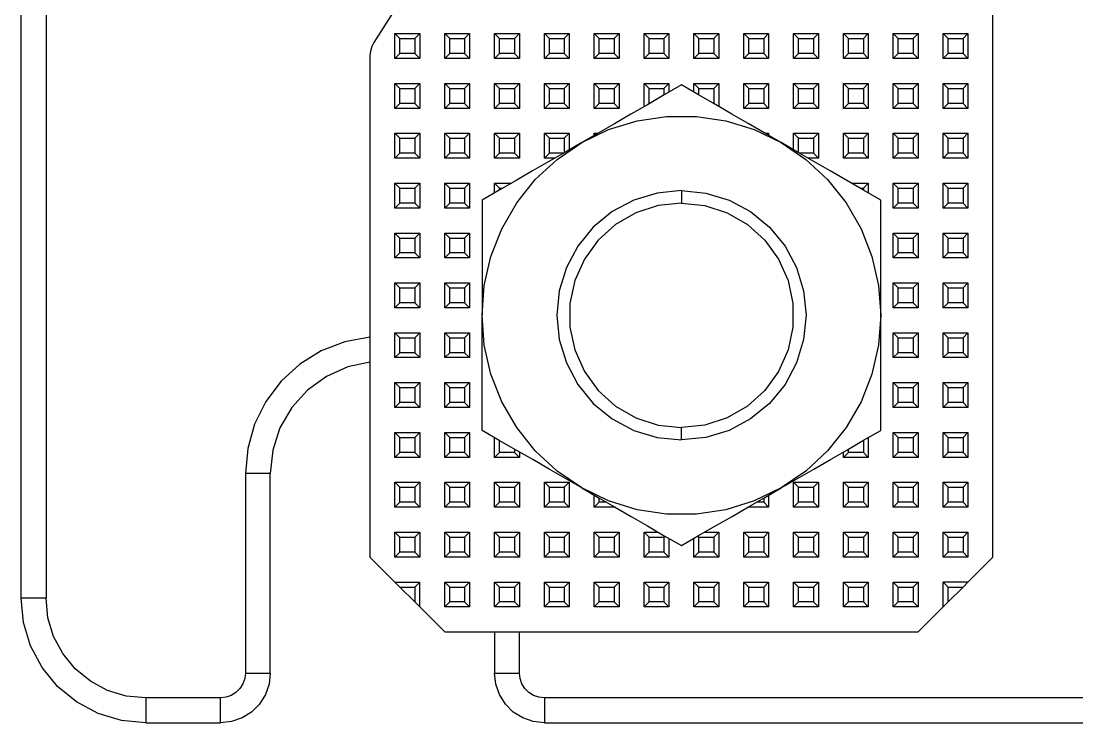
# Model space of a CAD drawing. Header units: millimetres. Extents: x 0 to 149, y 0 to 235.
# Drawn here: x 0 to 42.37, y 17.65 to 45.8 of the extents above; entities that cross this region are included whole.
import ezdxf

# ---------------------------------------------------------------- set-up
doc = ezdxf.new("R2010")
doc.units = ezdxf.units.MM

# ---------------------------------------------------------------- blocks, each defined once
blk = doc.blocks.new('CHINT_eff9f46a43ee547783ba41a7551f6a23_FACE_0')
at = {"color": 141, "linetype": 'Continuous', "true_color": 0x40d9ff}
for p, q in [((15.2, 45.1), (15, 45.3)), ((15, 45.3), (16, 45.3)), ((15, 44.3), (15, 45.3)), ((15.2, 45.1), (15.8, 45.1)), ((15.2, 44.5), (15.2, 45.1)), ((15.8, 45.1), (16, 45.3)), ((15.8, 45.1), (15.8, 44.5)), ((16, 45.3), (16, 44.3)), ((17.2, 45.1), (17, 45.3)), ((17, 45.3), (18, 45.3)), ((17, 44.3), (17, 45.3)), ((17.2, 45.1), (17.8, 45.1)), ((17.2, 44.5), (17.2, 45.1)), ((17.8, 45.1), (18, 45.3)), ((17.8, 45.1), (17.8, 44.5)), ((18, 45.3), (18, 44.3)), ((19.2, 45.1), (19, 45.3)), ((19, 45.3), (20, 45.3)), ((19, 44.3), (19, 45.3)), ((19.2, 45.1), (19.8, 45.1)), ((19.2, 44.5), (19.2, 45.1)), ((19.8, 45.1), (20, 45.3)), ((19.8, 45.1), (19.8, 44.5)), ((20, 45.3), (20, 44.3)), ((21.2, 45.1), (21, 45.3)), ((21, 45.3), (22, 45.3)), ((21, 44.3), (21, 45.3)), ((21.2, 45.1), (21.8, 45.1)), ((21.2, 44.5), (21.2, 45.1)), ((21.8, 45.1), (22, 45.3)), ((21.8, 45.1), (21.8, 44.5)), ((22, 45.3), (22, 44.3)), ((23.2, 45.1), (23, 45.3)), ((23, 45.3), (24, 45.3)), ((23, 44.3), (23, 45.3)), ((23.2, 45.1), (23.8, 45.1)), ((23.2, 44.5), (23.2, 45.1)), ((23.8, 45.1), (24, 45.3)), ((23.8, 45.1), (23.8, 44.5)), ((24, 45.3), (24, 44.3)), ((25.2, 45.1), (25, 45.3)), ((25, 45.3), (26, 45.3)), ((25, 44.3), (25, 45.3)), ((25.2, 45.1), (25.8, 45.1)), ((25.2, 44.5), (25.2, 45.1)), ((25.8, 45.1), (26, 45.3)), ((25.8, 45.1), (25.8, 44.5)), ((26, 45.3), (26, 44.3)), ((27.2, 45.1), (27, 45.3)), ((27, 45.3), (28, 45.3)), ((27, 44.3), (27, 45.3)), ((27.2, 45.1), (27.8, 45.1)), ((27.2, 44.5), (27.2, 45.1)), ((27.8, 45.1), (28, 45.3)), ((27.8, 45.1), (27.8, 44.5)), ((28, 45.3), (28, 44.3)), ((29.2, 45.1), (29, 45.3)), ((29, 45.3), (30, 45.3)), ((29, 44.3), (29, 45.3)), ((29.2, 45.1), (29.8, 45.1)), ((29.2, 44.5), (29.2, 45.1)), ((29.8, 45.1), (30, 45.3)), ((29.8, 45.1), (29.8, 44.5)), ((30, 45.3), (30, 44.3)), ((31.2, 45.1), (31, 45.3)), ((31, 45.3), (32, 45.3)), ((31, 44.3), (31, 45.3)), ((31.2, 45.1), (31.8, 45.1)), ((31.2, 44.5), (31.2, 45.1)), ((31.8, 45.1), (32, 45.3)), ((31.8, 45.1), (31.8, 44.5)), ((32, 45.3), (32, 44.3)), ((33.2, 45.1), (33, 45.3)), ((33, 45.3), (34, 45.3)), ((33, 44.3), (33, 45.3)), ((33.2, 45.1), (33.8, 45.1)), ((33.2, 44.5), (33.2, 45.1)), ((33.8, 45.1), (34, 45.3)), ((33.8, 45.1), (33.8, 44.5)), ((34, 45.3), (34, 44.3)), ((35.2, 45.1), (35, 45.3)), ((35, 45.3), (36, 45.3)), ((35, 44.3), (35, 45.3)), ((35.2, 45.1), (35.8, 45.1)), ((35.2, 44.5), (35.2, 45.1)), ((35.8, 45.1), (36, 45.3)), ((35.8, 45.1), (35.8, 44.5)), ((36, 45.3), (36, 44.3)), ((37.2, 45.1), (37, 45.3)), ((37, 45.3), (38, 45.3)), ((37, 44.3), (37, 45.3)), ((37.2, 45.1), (37.8, 45.1)), ((37.2, 44.5), (37.2, 45.1)), ((37.8, 45.1), (38, 45.3)), ((37.8, 45.1), (37.8, 44.5)), ((38, 45.3), (38, 44.3)), ((15.2, 44.5), (15, 44.3)), ((15.8, 44.5), (15.2, 44.5)), ((15.8, 44.5), (16, 44.3)), ((17.2, 44.5), (17, 44.3)), ((17.8, 44.5), (17.2, 44.5)), ((17.8, 44.5), (18, 44.3)), ((19.2, 44.5), (19, 44.3)), ((19.8, 44.5), (19.2, 44.5)), ((19.8, 44.5), (20, 44.3)), ((21.2, 44.5), (21, 44.3)), ((21.8, 44.5), (21.2, 44.5)), ((21.8, 44.5), (22, 44.3)), ((23.2, 44.5), (23, 44.3)), ((23.8, 44.5), (23.2, 44.5)), ((23.8, 44.5), (24, 44.3)), ((25.2, 44.5), (25, 44.3)), ((25.8, 44.5), (25.2, 44.5)), ((25.8, 44.5), (26, 44.3)), ((27.2, 44.5), (27, 44.3)), ((27.8, 44.5), (27.2, 44.5)), ((27.8, 44.5), (28, 44.3)), ((29.2, 44.5), (29, 44.3)), ((29.8, 44.5), (29.2, 44.5)), ((29.8, 44.5), (30, 44.3)), ((31.2, 44.5), (31, 44.3)), ((31.8, 44.5), (31.2, 44.5)), ((31.8, 44.5), (32, 44.3)), ((33.2, 44.5), (33, 44.3)), ((33.8, 44.5), (33.2, 44.5)), ((33.8, 44.5), (34, 44.3)), ((35.2, 44.5), (35, 44.3)), ((35.8, 44.5), (35.2, 44.5)), ((35.8, 44.5), (36, 44.3)), ((37.2, 44.5), (37, 44.3)), ((37.8, 44.5), (37.2, 44.5)), ((37.8, 44.5), (38, 44.3)), ((16, 44.3), (15, 44.3)), ((18, 44.3), (17, 44.3)), ((20, 44.3), (19, 44.3)), ((22, 44.3), (21, 44.3)), ((24, 44.3), (23, 44.3)), ((26, 44.3), (25, 44.3)), ((28, 44.3), (27, 44.3)), ((30, 44.3), (29, 44.3)), ((32, 44.3), (31, 44.3)), ((34, 44.3), (33, 44.3)), ((36, 44.3), (35, 44.3)), ((38, 44.3), (37, 44.3)), ((15.2, 43.1), (15, 43.3)), ((15, 43.3), (16, 43.3)), ((15, 42.3), (15, 43.3)), ((15.8, 43.1), (16, 43.3)), ((16, 43.3), (16, 42.3)), ((17.2, 43.1), (17, 43.3)), ((17, 43.3), (18, 43.3)), ((17, 42.3), (17, 43.3)), ((17.8, 43.1), (18, 43.3)), ((18, 43.3), (18, 42.3)), ((19.2, 43.1), (19, 43.3)), ((19, 43.3), (20, 43.3)), ((19, 42.3), (19, 43.3)), ((19.8, 43.1), (20, 43.3)), ((20, 43.3), (20, 42.3)), ((21.2, 43.1), (21, 43.3)), ((21, 43.3), (22, 43.3)), ((21, 42.3), (21, 43.3)), ((21.8, 43.1), (22, 43.3)), ((22, 43.3), (22, 42.3)), ((23.2, 43.1), (23, 43.3)), ((23, 43.3), (24, 43.3)), ((23, 42.3), (23, 43.3)), ((23.8, 43.1), (24, 43.3)), ((24, 43.3), (24, 42.3)), ((25.2, 43.1), (25, 43.3)), ((25, 43.3), (26, 43.3)), ((25, 42.372), (25, 43.3)), ((25.8, 43.1), (26, 43.3)), ((26, 43.3), (26, 42.949)), ((27.2, 43.1), (27, 43.3)), ((27, 43.3), (28, 43.3)), ((27, 42.949), (27, 43.3)), ((27.8, 43.1), (28, 43.3)), ((28, 43.3), (28, 42.372)), ((29.2, 43.1), (29, 43.3)), ((29, 43.3), (30, 43.3)), ((29, 42.3), (29, 43.3)), ((29.8, 43.1), (30, 43.3)), ((30, 43.3), (30, 42.3)), ((31.2, 43.1), (31, 43.3)), ((31, 43.3), (32, 43.3)), ((31, 42.3), (31, 43.3)), ((31.8, 43.1), (32, 43.3)), ((32, 43.3), (32, 42.3)), ((33.2, 43.1), (33, 43.3)), ((33, 43.3), (34, 43.3)), ((33, 42.3), (33, 43.3)), ((33.8, 43.1), (34, 43.3)), ((34, 43.3), (34, 42.3)), ((35.2, 43.1), (35, 43.3)), ((35, 43.3), (36, 43.3)), ((35, 42.3), (35, 43.3)), ((35.8, 43.1), (36, 43.3)), ((36, 43.3), (36, 42.3)), ((37.2, 43.1), (37, 43.3)), ((37, 43.3), (38, 43.3)), ((37, 42.3), (37, 43.3)), ((37.8, 43.1), (38, 43.3)), ((38, 43.3), (38, 42.3)), ((15.2, 43.1), (15.8, 43.1)), ((15.2, 42.5), (15.2, 43.1)), ((15.8, 43.1), (15.8, 42.5)), ((17.2, 43.1), (17.8, 43.1)), ((17.2, 42.5), (17.2, 43.1)), ((17.8, 43.1), (17.8, 42.5)), ((19.2, 43.1), (19.8, 43.1)), ((19.2, 42.5), (19.2, 43.1)), ((19.8, 43.1), (19.8, 42.5)), ((21.2, 43.1), (21.8, 43.1)), ((21.2, 42.5), (21.2, 43.1)), ((21.8, 43.1), (21.8, 42.5)), ((23.2, 43.1), (23.8, 43.1)), ((23.2, 42.5), (23.2, 43.1)), ((23.8, 43.1), (23.8, 42.5)), ((25.2, 43.1), (25.8, 43.1)), ((25.2, 42.5), (25.2, 43.1)), ((25.8, 43.1), (25.8, 42.833)), ((27.2, 43.1), (27.8, 43.1)), ((27.2, 42.833), (27.2, 43.1)), ((27.8, 43.1), (27.8, 42.5)), ((29.2, 43.1), (29.8, 43.1)), ((29.2, 42.5), (29.2, 43.1)), ((29.8, 43.1), (29.8, 42.5)), ((31.2, 43.1), (31.8, 43.1)), ((31.2, 42.5), (31.2, 43.1)), ((31.8, 43.1), (31.8, 42.5)), ((33.2, 43.1), (33.8, 43.1)), ((33.2, 42.5), (33.2, 43.1)), ((33.8, 43.1), (33.8, 42.5)), ((35.2, 43.1), (35.8, 43.1)), ((35.2, 42.5), (35.2, 43.1)), ((35.8, 43.1), (35.8, 42.5)), ((37.2, 43.1), (37.8, 43.1)), ((37.2, 42.5), (37.2, 43.1)), ((37.8, 43.1), (37.8, 42.5)), ((15.2, 42.5), (15, 42.3)), ((15.8, 42.5), (15.2, 42.5)), ((15.8, 42.5), (16, 42.3)), ((17.2, 42.5), (17, 42.3)), ((17.8, 42.5), (17.2, 42.5)), ((17.8, 42.5), (18, 42.3)), ((19.2, 42.5), (19, 42.3)), ((19.8, 42.5), (19.2, 42.5)), ((19.8, 42.5), (20, 42.3)), ((21.2, 42.5), (21, 42.3)), ((21.8, 42.5), (21.2, 42.5)), ((21.8, 42.5), (22, 42.3)), ((23.2, 42.5), (23, 42.3)), ((23.8, 42.5), (23.2, 42.5)), ((23.8, 42.5), (24, 42.3)), ((25.2, 42.5), (25.169, 42.469)), ((25.222, 42.5), (25.2, 42.5)), ((27.8, 42.5), (27.778, 42.5)), ((27.8, 42.5), (27.831, 42.469)), ((29.2, 42.5), (29, 42.3)), ((29.8, 42.5), (29.2, 42.5)), ((29.8, 42.5), (30, 42.3)), ((31.2, 42.5), (31, 42.3)), ((31.8, 42.5), (31.2, 42.5)), ((31.8, 42.5), (32, 42.3)), ((33.2, 42.5), (33, 42.3)), ((33.8, 42.5), (33.2, 42.5)), ((33.8, 42.5), (34, 42.3)), ((35.2, 42.5), (35, 42.3)), ((35.8, 42.5), (35.2, 42.5)), ((35.8, 42.5), (36, 42.3)), ((37.2, 42.5), (37, 42.3)), ((37.8, 42.5), (37.2, 42.5)), ((37.8, 42.5), (38, 42.3)), ((16, 42.3), (15, 42.3)), ((18, 42.3), (17, 42.3)), ((20, 42.3), (19, 42.3)), ((22, 42.3), (21, 42.3)), ((24, 42.3), (23, 42.3)), ((30, 42.3), (29, 42.3)), ((32, 42.3), (31, 42.3)), ((34, 42.3), (33, 42.3)), ((36, 42.3), (35, 42.3)), ((38, 42.3), (37, 42.3)), ((15.2, 41.1), (15, 41.3)), ((15, 41.3), (16, 41.3)), ((15, 40.3), (15, 41.3)), ((15.2, 41.1), (15.8, 41.1)), ((15.2, 40.5), (15.2, 41.1)), ((15.8, 41.1), (16, 41.3)), ((15.8, 41.1), (15.8, 40.5)), ((16, 41.3), (16, 40.3)), ((17.2, 41.1), (17, 41.3)), ((17, 41.3), (18, 41.3)), ((17, 40.3), (17, 41.3)), ((17.2, 41.1), (17.8, 41.1)), ((17.2, 40.5), (17.2, 41.1)), ((17.8, 41.1), (18, 41.3)), ((17.8, 41.1), (17.8, 40.5)), ((18, 41.3), (18, 40.3)), ((19.2, 41.1), (19, 41.3)), ((19, 41.3), (20, 41.3)), ((19, 40.3), (19, 41.3)), ((19.2, 41.1), (19.8, 41.1)), ((19.2, 40.5), (19.2, 41.1)), ((19.8, 41.1), (20, 41.3)), ((19.8, 41.1), (19.8, 40.5)), ((20, 41.3), (20, 40.3)), ((21.2, 41.1), (21, 41.3)), ((21, 41.3), (22, 41.3)), ((21, 40.3), (21, 41.3)), ((21.2, 41.1), (21.8, 41.1)), ((21.2, 40.5), (21.2, 41.1)), ((21.8, 41.1), (22, 41.3)), ((21.8, 41.1), (21.8, 40.524)), ((22, 41.3), (22, 40.64)), ((23.053, 41.247), (23, 41.3)), ((23, 41.3), (23.144, 41.3)), ((23, 41.217), (23, 41.3)), ((29.856, 41.3), (30, 41.3)), ((29.947, 41.247), (30, 41.3)), ((30, 41.3), (30, 41.217)), ((31.2, 41.1), (31, 41.3)), ((31, 41.3), (32, 41.3)), ((31, 40.64), (31, 41.3)), ((31.2, 41.1), (31.8, 41.1)), ((31.2, 40.524), (31.2, 41.1)), ((31.8, 41.1), (32, 41.3)), ((31.8, 41.1), (31.8, 40.5)), ((32, 41.3), (32, 40.3)), ((33.2, 41.1), (33, 41.3)), ((33, 41.3), (34, 41.3)), ((33, 40.3), (33, 41.3)), ((33.2, 41.1), (33.8, 41.1)), ((33.2, 40.5), (33.2, 41.1)), ((33.8, 41.1), (34, 41.3)), ((33.8, 41.1), (33.8, 40.5)), ((34, 41.3), (34, 40.3)), ((35.2, 41.1), (35, 41.3)), ((35, 41.3), (36, 41.3)), ((35, 40.3), (35, 41.3)), ((35.2, 41.1), (35.8, 41.1)), ((35.2, 40.5), (35.2, 41.1)), ((35.8, 41.1), (36, 41.3)), ((35.8, 41.1), (35.8, 40.5)), ((36, 41.3), (36, 40.3)), ((37.2, 41.1), (37, 41.3)), ((37, 41.3), (38, 41.3)), ((37, 40.3), (37, 41.3)), ((37.2, 41.1), (37.8, 41.1)), ((37.2, 40.5), (37.2, 41.1)), ((37.8, 41.1), (38, 41.3)), ((37.8, 41.1), (37.8, 40.5)), ((38, 41.3), (38, 40.3)), ((15.2, 40.5), (15, 40.3)), ((16, 40.3), (15, 40.3)), ((15.8, 40.5), (15.2, 40.5)), ((15.8, 40.5), (16, 40.3)), ((17.2, 40.5), (17, 40.3)), ((18, 40.3), (17, 40.3)), ((17.8, 40.5), (17.2, 40.5)), ((17.8, 40.5), (18, 40.3)), ((19.2, 40.5), (19, 40.3)), ((20, 40.3), (19, 40.3)), ((19.8, 40.5), (19.2, 40.5)), ((19.8, 40.5), (20, 40.3)), ((21.2, 40.5), (21, 40.3)), ((21.412, 40.3), (21, 40.3)), ((21.758, 40.5), (21.2, 40.5)), ((31.8, 40.5), (31.242, 40.5)), ((32, 40.3), (31.588, 40.3)), ((31.8, 40.5), (32, 40.3)), ((33.2, 40.5), (33, 40.3)), ((34, 40.3), (33, 40.3)), ((33.8, 40.5), (33.2, 40.5)), ((33.8, 40.5), (34, 40.3)), ((35.2, 40.5), (35, 40.3)), ((36, 40.3), (35, 40.3)), ((35.8, 40.5), (35.2, 40.5)), ((35.8, 40.5), (36, 40.3)), ((37.2, 40.5), (37, 40.3)), ((38, 40.3), (37, 40.3)), ((37.8, 40.5), (37.2, 40.5)), ((37.8, 40.5), (38, 40.3)), ((15.2, 39.1), (15, 39.3)), ((15, 39.3), (16, 39.3)), ((15, 38.3), (15, 39.3)), ((15.2, 39.1), (15.8, 39.1)), ((15.2, 38.5), (15.2, 39.1)), ((15.8, 39.1), (16, 39.3)), ((15.8, 39.1), (15.8, 38.5)), ((16, 39.3), (16, 38.3)), ((17.2, 39.1), (17, 39.3)), ((17, 39.3), (18, 39.3)), ((17, 38.3), (17, 39.3)), ((17.2, 39.1), (17.8, 39.1)), ((17.2, 38.5), (17.2, 39.1)), ((17.8, 39.1), (18, 39.3)), ((17.8, 39.1), (17.8, 38.5)), ((18, 39.3), (18, 38.3)), ((19.2, 39.1), (19, 39.3)), ((19, 39.3), (19.68, 39.3)), ((19, 38.907), (19, 39.3)), ((19.2, 39.1), (19.333, 39.1)), ((19.2, 39.023), (19.2, 39.1)), ((26.5, 39), (26.5, 38.5)), ((33.32, 39.3), (34, 39.3)), ((33.667, 39.1), (33.8, 39.1)), ((33.8, 39.1), (34, 39.3)), ((33.8, 39.1), (33.8, 39.023)), ((34, 39.3), (34, 38.907)), ((35.2, 39.1), (35, 39.3)), ((35, 39.3), (36, 39.3)), ((35, 38.3), (35, 39.3)), ((35.2, 39.1), (35.8, 39.1)), ((35.2, 38.5), (35.2, 39.1)), ((35.8, 39.1), (36, 39.3)), ((35.8, 39.1), (35.8, 38.5)), ((36, 39.3), (36, 38.3)), ((37.2, 39.1), (37, 39.3)), ((37, 39.3), (38, 39.3)), ((37, 38.3), (37, 39.3)), ((37.2, 39.1), (37.8, 39.1)), ((37.2, 38.5), (37.2, 39.1)), ((37.8, 39.1), (38, 39.3)), ((37.8, 39.1), (37.8, 38.5)), ((38, 39.3), (38, 38.3)), ((15.2, 38.5), (15, 38.3)), ((16, 38.3), (15, 38.3)), ((15.8, 38.5), (15.2, 38.5)), ((15.8, 38.5), (16, 38.3)), ((17.2, 38.5), (17, 38.3)), ((18, 38.3), (17, 38.3)), ((17.8, 38.5), (17.2, 38.5)), ((17.8, 38.5), (18, 38.3)), ((35.2, 38.5), (35, 38.3)), ((36, 38.3), (35, 38.3)), ((35.8, 38.5), (35.2, 38.5)), ((35.8, 38.5), (36, 38.3)), ((37.2, 38.5), (37, 38.3)), ((38, 38.3), (37, 38.3)), ((37.8, 38.5), (37.2, 38.5)), ((37.8, 38.5), (38, 38.3)), ((15.2, 37.1), (15, 37.3)), ((15, 37.3), (16, 37.3)), ((15, 36.3), (15, 37.3)), ((15.8, 37.1), (16, 37.3)), ((16, 37.3), (16, 36.3)), ((17.2, 37.1), (17, 37.3)), ((17, 37.3), (18, 37.3)), ((17, 36.3), (17, 37.3)), ((17.8, 37.1), (18, 37.3)), ((18, 37.3), (18, 36.3)), ((35.2, 37.1), (35, 37.3)), ((35, 37.3), (36, 37.3)), ((35, 36.3), (35, 37.3)), ((35.8, 37.1), (36, 37.3)), ((36, 37.3), (36, 36.3)), ((37.2, 37.1), (37, 37.3)), ((37, 37.3), (38, 37.3)), ((37, 36.3), (37, 37.3)), ((37.8, 37.1), (38, 37.3)), ((38, 37.3), (38, 36.3)), ((15.2, 37.1), (15.8, 37.1)), ((15.2, 36.5), (15.2, 37.1)), ((15.8, 37.1), (15.8, 36.5)), ((17.2, 37.1), (17.8, 37.1)), ((17.2, 36.5), (17.2, 37.1)), ((17.8, 37.1), (17.8, 36.5)), ((35.2, 37.1), (35.8, 37.1)), ((35.2, 36.5), (35.2, 37.1)), ((35.8, 37.1), (35.8, 36.5)), ((37.2, 37.1), (37.8, 37.1)), ((37.2, 36.5), (37.2, 37.1)), ((37.8, 37.1), (37.8, 36.5)), ((15.2, 36.5), (15, 36.3)), ((15.8, 36.5), (15.2, 36.5)), ((15.8, 36.5), (16, 36.3)), ((17.2, 36.5), (17, 36.3)), ((17.8, 36.5), (17.2, 36.5)), ((17.8, 36.5), (18, 36.3)), ((35.2, 36.5), (35, 36.3)), ((35.8, 36.5), (35.2, 36.5)), ((35.8, 36.5), (36, 36.3)), ((37.2, 36.5), (37, 36.3)), ((37.8, 36.5), (37.2, 36.5)), ((37.8, 36.5), (38, 36.3)), ((16, 36.3), (15, 36.3)), ((18, 36.3), (17, 36.3)), ((36, 36.3), (35, 36.3)), ((38, 36.3), (37, 36.3)), ((15.2, 35.1), (15, 35.3)), ((15, 35.3), (16, 35.3)), ((15, 34.3), (15, 35.3)), ((15.8, 35.1), (16, 35.3)), ((16, 35.3), (16, 34.3)), ((17.2, 35.1), (17, 35.3)), ((17, 35.3), (18, 35.3)), ((17, 34.3), (17, 35.3)), ((17.8, 35.1), (18, 35.3)), ((18, 35.3), (18, 34.3)), ((35.2, 35.1), (35, 35.3)), ((35, 35.3), (36, 35.3)), ((35, 34.3), (35, 35.3)), ((35.8, 35.1), (36, 35.3)), ((36, 35.3), (36, 34.3)), ((37.2, 35.1), (37, 35.3)), ((37, 35.3), (38, 35.3)), ((37, 34.3), (37, 35.3)), ((37.8, 35.1), (38, 35.3)), ((38, 35.3), (38, 34.3)), ((15.2, 35.1), (15.8, 35.1)), ((15.2, 34.5), (15.2, 35.1)), ((15.8, 35.1), (15.8, 34.5)), ((17.2, 35.1), (17.8, 35.1)), ((17.2, 34.5), (17.2, 35.1)), ((17.8, 35.1), (17.8, 34.5)), ((35.2, 35.1), (35.8, 35.1)), ((35.2, 34.5), (35.2, 35.1)), ((35.8, 35.1), (35.8, 34.5)), ((37.2, 35.1), (37.8, 35.1)), ((37.2, 34.5), (37.2, 35.1)), ((37.8, 35.1), (37.8, 34.5)), ((15.2, 34.5), (15, 34.3)), ((15.8, 34.5), (15.2, 34.5)), ((15.8, 34.5), (16, 34.3)), ((17.2, 34.5), (17, 34.3)), ((17.8, 34.5), (17.2, 34.5)), ((17.8, 34.5), (18, 34.3)), ((35.2, 34.5), (35, 34.3)), ((35.8, 34.5), (35.2, 34.5)), ((35.8, 34.5), (36, 34.3)), ((37.2, 34.5), (37, 34.3)), ((37.8, 34.5), (37.2, 34.5)), ((37.8, 34.5), (38, 34.3)), ((16, 34.3), (15, 34.3)), ((18, 34.3), (17, 34.3)), ((36, 34.3), (35, 34.3)), ((38, 34.3), (37, 34.3)), ((15.2, 33.1), (15, 33.3)), ((15, 33.3), (16, 33.3)), ((15, 32.3), (15, 33.3)), ((15.2, 33.1), (15.8, 33.1)), ((15.2, 32.5), (15.2, 33.1)), ((15.8, 33.1), (16, 33.3)), ((15.8, 33.1), (15.8, 32.5)), ((16, 33.3), (16, 32.3)), ((17.2, 33.1), (17, 33.3)), ((17, 33.3), (18, 33.3)), ((17, 32.3), (17, 33.3)), ((17.2, 33.1), (17.8, 33.1)), ((17.2, 32.5), (17.2, 33.1)), ((17.8, 33.1), (18, 33.3)), ((17.8, 33.1), (17.8, 32.5)), ((18, 33.3), (18, 32.3)), ((35.2, 33.1), (35, 33.3)), ((35, 33.3), (36, 33.3)), ((35, 32.3), (35, 33.3)), ((35.2, 33.1), (35.8, 33.1)), ((35.2, 32.5), (35.2, 33.1)), ((35.8, 33.1), (36, 33.3)), ((35.8, 33.1), (35.8, 32.5)), ((36, 33.3), (36, 32.3)), ((37.2, 33.1), (37, 33.3)), ((37, 33.3), (38, 33.3)), ((37, 32.3), (37, 33.3)), ((37.2, 33.1), (37.8, 33.1)), ((37.2, 32.5), (37.2, 33.1)), ((37.8, 33.1), (38, 33.3)), ((37.8, 33.1), (37.8, 32.5)), ((38, 33.3), (38, 32.3)), ((15.2, 32.5), (15, 32.3)), ((16, 32.3), (15, 32.3)), ((15.8, 32.5), (15.2, 32.5)), ((15.8, 32.5), (16, 32.3)), ((17.2, 32.5), (17, 32.3)), ((18, 32.3), (17, 32.3)), ((17.8, 32.5), (17.2, 32.5)), ((17.8, 32.5), (18, 32.3)), ((35.2, 32.5), (35, 32.3)), ((36, 32.3), (35, 32.3)), ((35.8, 32.5), (35.2, 32.5)), ((35.8, 32.5), (36, 32.3)), ((37.2, 32.5), (37, 32.3)), ((38, 32.3), (37, 32.3)), ((37.8, 32.5), (37.2, 32.5)), ((37.8, 32.5), (38, 32.3)), ((15.2, 31.1), (15, 31.3)), ((15, 31.3), (16, 31.3)), ((15, 30.3), (15, 31.3)), ((15.2, 31.1), (15.8, 31.1)), ((15.2, 30.5), (15.2, 31.1)), ((15.8, 31.1), (16, 31.3)), ((15.8, 31.1), (15.8, 30.5)), ((16, 31.3), (16, 30.3)), ((17.2, 31.1), (17, 31.3)), ((17, 31.3), (18, 31.3)), ((17, 30.3), (17, 31.3)), ((17.2, 31.1), (17.8, 31.1)), ((17.2, 30.5), (17.2, 31.1)), ((17.8, 31.1), (18, 31.3)), ((17.8, 31.1), (17.8, 30.5)), ((18, 31.3), (18, 30.3)), ((35.2, 31.1), (35, 31.3)), ((35, 31.3), (36, 31.3)), ((35, 30.3), (35, 31.3)), ((35.2, 31.1), (35.8, 31.1)), ((35.2, 30.5), (35.2, 31.1)), ((35.8, 31.1), (36, 31.3)), ((35.8, 31.1), (35.8, 30.5)), ((36, 31.3), (36, 30.3)), ((37.2, 31.1), (37, 31.3)), ((37, 31.3), (38, 31.3)), ((37, 30.3), (37, 31.3)), ((37.2, 31.1), (37.8, 31.1)), ((37.2, 30.5), (37.2, 31.1)), ((37.8, 31.1), (38, 31.3)), ((37.8, 31.1), (37.8, 30.5)), ((38, 31.3), (38, 30.3)), ((15.2, 30.5), (15, 30.3)), ((16, 30.3), (15, 30.3)), ((15.8, 30.5), (15.2, 30.5)), ((15.8, 30.5), (16, 30.3)), ((17.2, 30.5), (17, 30.3)), ((18, 30.3), (17, 30.3)), ((17.8, 30.5), (17.2, 30.5)), ((17.8, 30.5), (18, 30.3)), ((35.2, 30.5), (35, 30.3)), ((36, 30.3), (35, 30.3)), ((35.8, 30.5), (35.2, 30.5)), ((35.8, 30.5), (36, 30.3)), ((37.2, 30.5), (37, 30.3)), ((38, 30.3), (37, 30.3)), ((37.8, 30.5), (37.2, 30.5)), ((37.8, 30.5), (38, 30.3)), ((15.2, 29.1), (15, 29.3)), ((15, 29.3), (16, 29.3)), ((15, 28.3), (15, 29.3)), ((15.8, 29.1), (16, 29.3)), ((16, 29.3), (16, 28.3)), ((17.2, 29.1), (17, 29.3)), ((17, 29.3), (18, 29.3)), ((17, 28.3), (17, 29.3)), ((17.8, 29.1), (18, 29.3)), ((18, 29.3), (18, 28.3)), ((26.5, 29), (26.5, 29.5)), ((35.2, 29.1), (35, 29.3)), ((35, 29.3), (36, 29.3)), ((35, 28.3), (35, 29.3)), ((35.8, 29.1), (36, 29.3)), ((36, 29.3), (36, 28.3)), ((37.2, 29.1), (37, 29.3)), ((37, 29.3), (38, 29.3)), ((37, 28.3), (37, 29.3)), ((37.8, 29.1), (38, 29.3)), ((38, 29.3), (38, 28.3)), ((15.2, 29.1), (15.8, 29.1)), ((15.2, 28.5), (15.2, 29.1)), ((15.8, 29.1), (15.8, 28.5)), ((17.2, 29.1), (17.8, 29.1)), ((17.2, 28.5), (17.2, 29.1)), ((17.8, 29.1), (17.8, 28.5)), ((19, 28.3), (19, 29.093)), ((19.2, 28.5), (19.2, 28.977)), ((33.8, 28.977), (33.8, 28.5)), ((34, 29.093), (34, 28.3)), ((35.2, 29.1), (35.8, 29.1)), ((35.2, 28.5), (35.2, 29.1)), ((35.8, 29.1), (35.8, 28.5)), ((37.2, 29.1), (37.8, 29.1)), ((37.2, 28.5), (37.2, 29.1)), ((37.8, 29.1), (37.8, 28.5)), ((15.2, 28.5), (15, 28.3)), ((15.8, 28.5), (15.2, 28.5)), ((15.8, 28.5), (16, 28.3)), ((17.2, 28.5), (17, 28.3)), ((17.8, 28.5), (17.2, 28.5)), ((17.8, 28.5), (18, 28.3)), ((19.2, 28.5), (19, 28.3)), ((19.8, 28.5), (19.2, 28.5)), ((19.8, 28.631), (19.8, 28.5)), ((19.8, 28.5), (20, 28.3)), ((20, 28.515), (20, 28.3)), ((33, 28.3), (33, 28.515)), ((33.2, 28.5), (33, 28.3)), ((33.2, 28.5), (33.2, 28.631)), ((33.8, 28.5), (33.2, 28.5)), ((33.8, 28.5), (34, 28.3)), ((35.2, 28.5), (35, 28.3)), ((35.8, 28.5), (35.2, 28.5)), ((35.8, 28.5), (36, 28.3)), ((37.2, 28.5), (37, 28.3)), ((37.8, 28.5), (37.2, 28.5)), ((37.8, 28.5), (38, 28.3)), ((16, 28.3), (15, 28.3)), ((18, 28.3), (17, 28.3)), ((20, 28.3), (19, 28.3)), ((34, 28.3), (33, 28.3)), ((36, 28.3), (35, 28.3)), ((38, 28.3), (37, 28.3)), ((15.2, 27.1), (15, 27.3)), ((15, 27.3), (16, 27.3)), ((15, 26.3), (15, 27.3)), ((15.8, 27.1), (16, 27.3)), ((16, 27.3), (16, 26.3)), ((17.2, 27.1), (17, 27.3)), ((17, 27.3), (18, 27.3)), ((17, 26.3), (17, 27.3)), ((17.8, 27.1), (18, 27.3)), ((18, 27.3), (18, 26.3)), ((19.2, 27.1), (19, 27.3)), ((19, 27.3), (20, 27.3)), ((19, 26.3), (19, 27.3)), ((19.8, 27.1), (20, 27.3)), ((20, 27.3), (20, 26.3)), ((21.2, 27.1), (21, 27.3)), ((21, 27.3), (22, 27.3)), ((21, 26.3), (21, 27.3)), ((21.8, 27.1), (22, 27.3)), ((22, 27.3), (22, 26.3)), ((31.2, 27.1), (31, 27.3)), ((31, 27.3), (32, 27.3)), ((31, 26.3), (31, 27.3)), ((31.8, 27.1), (32, 27.3)), ((32, 27.3), (32, 26.3)), ((33.2, 27.1), (33, 27.3)), ((33, 27.3), (34, 27.3)), ((33, 26.3), (33, 27.3)), ((33.8, 27.1), (34, 27.3)), ((34, 27.3), (34, 26.3)), ((35.2, 27.1), (35, 27.3)), ((35, 27.3), (36, 27.3)), ((35, 26.3), (35, 27.3)), ((35.8, 27.1), (36, 27.3)), ((36, 27.3), (36, 26.3)), ((37.2, 27.1), (37, 27.3)), ((37, 27.3), (38, 27.3)), ((37, 26.3), (37, 27.3)), ((37.8, 27.1), (38, 27.3)), ((38, 27.3), (38, 26.3)), ((15.2, 27.1), (15.8, 27.1)), ((15.2, 26.5), (15.2, 27.1)), ((15.8, 27.1), (15.8, 26.5)), ((17.2, 27.1), (17.8, 27.1)), ((17.2, 26.5), (17.2, 27.1)), ((17.8, 27.1), (17.8, 26.5)), ((19.2, 27.1), (19.8, 27.1)), ((19.2, 26.5), (19.2, 27.1)), ((19.8, 27.1), (19.8, 26.5)), ((21.2, 27.1), (21.8, 27.1)), ((21.2, 26.5), (21.2, 27.1)), ((21.8, 27.1), (21.8, 26.5)), ((23, 26.3), (23, 26.783)), ((30, 26.783), (30, 26.3)), ((31.2, 27.1), (31.8, 27.1)), ((31.2, 26.5), (31.2, 27.1)), ((31.8, 27.1), (31.8, 26.5)), ((33.2, 27.1), (33.8, 27.1)), ((33.2, 26.5), (33.2, 27.1)), ((33.8, 27.1), (33.8, 26.5)), ((35.2, 27.1), (35.8, 27.1)), ((35.2, 26.5), (35.2, 27.1)), ((35.8, 27.1), (35.8, 26.5)), ((37.2, 27.1), (37.8, 27.1)), ((37.2, 26.5), (37.2, 27.1)), ((37.8, 27.1), (37.8, 26.5)), ((15.2, 26.5), (15, 26.3)), ((16, 26.3), (15, 26.3)), ((15.8, 26.5), (15.2, 26.5)), ((15.8, 26.5), (16, 26.3)), ((17.2, 26.5), (17, 26.3)), ((18, 26.3), (17, 26.3)), ((17.8, 26.5), (17.2, 26.5)), ((17.8, 26.5), (18, 26.3)), ((19.2, 26.5), (19, 26.3)), ((20, 26.3), (19, 26.3)), ((19.8, 26.5), (19.2, 26.5)), ((19.8, 26.5), (20, 26.3)), ((21.2, 26.5), (21, 26.3)), ((22, 26.3), (21, 26.3)), ((21.8, 26.5), (21.2, 26.5)), ((21.8, 26.5), (22, 26.3)), ((23.2, 26.5), (23, 26.3)), ((23.837, 26.3), (23, 26.3)), ((23.2, 26.5), (23.2, 26.668)), ((23.49, 26.5), (23.2, 26.5)), ((30, 26.3), (29.163, 26.3)), ((29.8, 26.5), (29.51, 26.5)), ((29.8, 26.668), (29.8, 26.5)), ((29.8, 26.5), (30, 26.3)), ((31.2, 26.5), (31, 26.3)), ((32, 26.3), (31, 26.3)), ((31.8, 26.5), (31.2, 26.5)), ((31.8, 26.5), (32, 26.3)), ((33.2, 26.5), (33, 26.3)), ((34, 26.3), (33, 26.3)), ((33.8, 26.5), (33.2, 26.5)), ((33.8, 26.5), (34, 26.3)), ((35.2, 26.5), (35, 26.3)), ((36, 26.3), (35, 26.3)), ((35.8, 26.5), (35.2, 26.5)), ((35.8, 26.5), (36, 26.3)), ((37.2, 26.5), (37, 26.3)), ((38, 26.3), (37, 26.3)), ((37.8, 26.5), (37.2, 26.5)), ((37.8, 26.5), (38, 26.3)), ((15.2, 25.1), (15, 25.3)), ((15, 25.3), (16, 25.3)), ((15, 24.3), (15, 25.3)), ((15.2, 25.1), (15.8, 25.1)), ((15.2, 24.5), (15.2, 25.1)), ((15.8, 25.1), (16, 25.3)), ((15.8, 25.1), (15.8, 24.5)), ((16, 25.3), (16, 24.3)), ((17.2, 25.1), (17, 25.3)), ((17, 25.3), (18, 25.3)), ((17, 24.3), (17, 25.3)), ((17.2, 25.1), (17.8, 25.1)), ((17.2, 24.5), (17.2, 25.1)), ((17.8, 25.1), (18, 25.3)), ((17.8, 25.1), (17.8, 24.5)), ((18, 25.3), (18, 24.3)), ((19.2, 25.1), (19, 25.3)), ((19, 25.3), (20, 25.3)), ((19, 24.3), (19, 25.3)), ((19.2, 25.1), (19.8, 25.1)), ((19.2, 24.5), (19.2, 25.1)), ((19.8, 25.1), (20, 25.3)), ((19.8, 25.1), (19.8, 24.5)), ((20, 25.3), (20, 24.3)), ((21.2, 25.1), (21, 25.3)), ((21, 25.3), (22, 25.3)), ((21, 24.3), (21, 25.3)), ((21.2, 25.1), (21.8, 25.1)), ((21.2, 24.5), (21.2, 25.1)), ((21.8, 25.1), (22, 25.3)), ((21.8, 25.1), (21.8, 24.5)), ((22, 25.3), (22, 24.3)), ((23.2, 25.1), (23, 25.3)), ((23, 25.3), (24, 25.3)), ((23, 24.3), (23, 25.3)), ((23.2, 25.1), (23.8, 25.1)), ((23.2, 24.5), (23.2, 25.1)), ((23.8, 25.1), (24, 25.3)), ((23.8, 25.1), (23.8, 24.5)), ((24, 25.3), (24, 24.3)), ((25.2, 25.1), (25, 25.3)), ((25, 25.3), (25.569, 25.3)), ((25, 24.3), (25, 25.3)), ((25.2, 25.1), (25.8, 25.1)), ((25.2, 24.5), (25.2, 25.1)), ((25.8, 25.1), (25.842, 25.142)), ((25.8, 25.1), (25.8, 24.5)), ((26, 25.051), (26, 24.3)), ((27, 24.3), (27, 25.051)), ((27.2, 25.1), (27.158, 25.142)), ((27.2, 25.1), (27.8, 25.1)), ((27.2, 24.5), (27.2, 25.1)), ((27.431, 25.3), (28, 25.3)), ((27.8, 25.1), (28, 25.3)), ((27.8, 25.1), (27.8, 24.5)), ((28, 25.3), (28, 24.3)), ((29.2, 25.1), (29, 25.3)), ((29, 25.3), (30, 25.3)), ((29, 24.3), (29, 25.3)), ((29.2, 25.1), (29.8, 25.1)), ((29.2, 24.5), (29.2, 25.1)), ((29.8, 25.1), (30, 25.3)), ((29.8, 25.1), (29.8, 24.5)), ((30, 25.3), (30, 24.3)), ((31.2, 25.1), (31, 25.3)), ((31, 25.3), (32, 25.3)), ((31, 24.3), (31, 25.3)), ((31.2, 25.1), (31.8, 25.1)), ((31.2, 24.5), (31.2, 25.1)), ((31.8, 25.1), (32, 25.3)), ((31.8, 25.1), (31.8, 24.5)), ((32, 25.3), (32, 24.3)), ((33.2, 25.1), (33, 25.3)), ((33, 25.3), (34, 25.3)), ((33, 24.3), (33, 25.3)), ((33.2, 25.1), (33.8, 25.1)), ((33.2, 24.5), (33.2, 25.1)), ((33.8, 25.1), (34, 25.3)), ((33.8, 25.1), (33.8, 24.5)), ((34, 25.3), (34, 24.3)), ((35.2, 25.1), (35, 25.3)), ((35, 25.3), (36, 25.3)), ((35, 24.3), (35, 25.3)), ((35.2, 25.1), (35.8, 25.1)), ((35.2, 24.5), (35.2, 25.1)), ((35.8, 25.1), (36, 25.3)), ((35.8, 25.1), (35.8, 24.5)), ((36, 25.3), (36, 24.3)), ((37.2, 25.1), (37, 25.3)), ((37, 25.3), (38, 25.3)), ((37, 24.3), (37, 25.3)), ((37.2, 25.1), (37.8, 25.1)), ((37.2, 24.5), (37.2, 25.1)), ((37.8, 25.1), (38, 25.3)), ((37.8, 25.1), (37.8, 24.5)), ((38, 25.3), (38, 24.3)), ((15.2, 24.5), (15, 24.3)), ((16, 24.3), (15, 24.3)), ((15.8, 24.5), (15.2, 24.5)), ((15.8, 24.5), (16, 24.3)), ((17.2, 24.5), (17, 24.3)), ((18, 24.3), (17, 24.3)), ((17.8, 24.5), (17.2, 24.5)), ((17.8, 24.5), (18, 24.3)), ((19.2, 24.5), (19, 24.3)), ((20, 24.3), (19, 24.3)), ((19.8, 24.5), (19.2, 24.5)), ((19.8, 24.5), (20, 24.3)), ((21.2, 24.5), (21, 24.3)), ((22, 24.3), (21, 24.3)), ((21.8, 24.5), (21.2, 24.5)), ((21.8, 24.5), (22, 24.3)), ((23.2, 24.5), (23, 24.3)), ((24, 24.3), (23, 24.3)), ((23.8, 24.5), (23.2, 24.5)), ((23.8, 24.5), (24, 24.3)), ((25.2, 24.5), (25, 24.3)), ((26, 24.3), (25, 24.3)), ((25.8, 24.5), (25.2, 24.5)), ((25.8, 24.5), (26, 24.3)), ((27.2, 24.5), (27, 24.3)), ((28, 24.3), (27, 24.3)), ((27.8, 24.5), (27.2, 24.5)), ((27.8, 24.5), (28, 24.3)), ((29.2, 24.5), (29, 24.3)), ((30, 24.3), (29, 24.3)), ((29.8, 24.5), (29.2, 24.5)), ((29.8, 24.5), (30, 24.3)), ((31.2, 24.5), (31, 24.3)), ((32, 24.3), (31, 24.3)), ((31.8, 24.5), (31.2, 24.5)), ((31.8, 24.5), (32, 24.3)), ((33.2, 24.5), (33, 24.3)), ((34, 24.3), (33, 24.3)), ((33.8, 24.5), (33.2, 24.5)), ((33.8, 24.5), (34, 24.3)), ((35.2, 24.5), (35, 24.3)), ((36, 24.3), (35, 24.3)), ((35.8, 24.5), (35.2, 24.5)), ((35.8, 24.5), (36, 24.3)), ((37.2, 24.5), (37, 24.3)), ((38, 24.3), (37, 24.3)), ((37.8, 24.5), (37.2, 24.5)), ((37.8, 24.5), (38, 24.3)), ((15.2, 23.1), (15.8, 23.1)), ((15.2, 23.1), (15.8, 22.5)), ((15.8, 23.1), (16, 23.3)), ((15.8, 23.1), (15.8, 22.5)), ((17.2, 23.1), (17, 23.3)), ((17, 23.3), (18, 23.3)), ((17, 22.3), (17, 23.3)), ((17.2, 23.1), (17.8, 23.1)), ((17.2, 22.5), (17.2, 23.1)), ((17.8, 23.1), (18, 23.3)), ((17.8, 23.1), (17.8, 22.5)), ((18, 23.3), (18, 22.3)), ((19.2, 23.1), (19, 23.3)), ((19, 23.3), (20, 23.3)), ((19, 22.3), (19, 23.3)), ((19.2, 23.1), (19.8, 23.1)), ((19.2, 22.5), (19.2, 23.1)), ((19.8, 23.1), (20, 23.3)), ((19.8, 23.1), (19.8, 22.5)), ((20, 23.3), (20, 22.3)), ((21.2, 23.1), (21, 23.3)), ((21, 23.3), (22, 23.3)), ((21, 22.3), (21, 23.3)), ((21.2, 23.1), (21.8, 23.1)), ((21.2, 22.5), (21.2, 23.1)), ((21.8, 23.1), (22, 23.3)), ((21.8, 23.1), (21.8, 22.5)), ((22, 23.3), (22, 22.3)), ((23.2, 23.1), (23, 23.3)), ((23, 23.3), (24, 23.3)), ((23, 22.3), (23, 23.3)), ((23.2, 23.1), (23.8, 23.1)), ((23.2, 22.5), (23.2, 23.1)), ((23.8, 23.1), (24, 23.3)), ((23.8, 23.1), (23.8, 22.5)), ((24, 23.3), (24, 22.3)), ((25.2, 23.1), (25, 23.3)), ((25, 23.3), (26, 23.3)), ((25, 22.3), (25, 23.3)), ((25.2, 23.1), (25.8, 23.1)), ((25.2, 22.5), (25.2, 23.1)), ((25.8, 23.1), (26, 23.3)), ((25.8, 23.1), (25.8, 22.5)), ((26, 23.3), (26, 22.3)), ((27.2, 23.1), (27, 23.3)), ((27, 23.3), (28, 23.3)), ((27, 22.3), (27, 23.3)), ((27.2, 23.1), (27.8, 23.1)), ((27.2, 22.5), (27.2, 23.1)), ((27.8, 23.1), (28, 23.3)), ((27.8, 23.1), (27.8, 22.5)), ((28, 23.3), (28, 22.3)), ((29.2, 23.1), (29, 23.3)), ((29, 23.3), (30, 23.3)), ((29, 22.3), (29, 23.3)), ((29.2, 23.1), (29.8, 23.1)), ((29.2, 22.5), (29.2, 23.1)), ((29.8, 23.1), (30, 23.3)), ((29.8, 23.1), (29.8, 22.5)), ((30, 23.3), (30, 22.3)), ((31.2, 23.1), (31, 23.3)), ((31, 23.3), (32, 23.3)), ((31, 22.3), (31, 23.3)), ((31.2, 23.1), (31.8, 23.1)), ((31.2, 22.5), (31.2, 23.1)), ((31.8, 23.1), (32, 23.3)), ((31.8, 23.1), (31.8, 22.5)), ((32, 23.3), (32, 22.3)), ((33.2, 23.1), (33, 23.3)), ((33, 23.3), (34, 23.3)), ((33, 22.3), (33, 23.3)), ((33.2, 23.1), (33.8, 23.1)), ((33.2, 22.5), (33.2, 23.1)), ((33.8, 23.1), (34, 23.3)), ((33.8, 23.1), (33.8, 22.5)), ((34, 23.3), (34, 22.3)), ((35.2, 23.1), (35, 23.3)), ((35, 23.3), (36, 23.3)), ((35, 22.3), (35, 23.3)), ((35.2, 23.1), (35.8, 23.1)), ((35.2, 22.5), (35.2, 23.1)), ((35.8, 23.1), (36, 23.3)), ((35.8, 23.1), (35.8, 22.5)), ((36, 23.3), (36, 22.3)), ((37.2, 23.1), (37, 23.3)), ((37.2, 23.1), (37.8, 23.1)), ((37.2, 22.5), (37.2, 23.1)), ((37.2, 22.5), (37.8, 23.1)), ((17.2, 22.5), (17, 22.3)), ((17.8, 22.5), (17.2, 22.5)), ((17.8, 22.5), (18, 22.3)), ((19.2, 22.5), (19, 22.3)), ((19.8, 22.5), (19.2, 22.5)), ((19.8, 22.5), (20, 22.3)), ((21.2, 22.5), (21, 22.3)), ((21.8, 22.5), (21.2, 22.5)), ((21.8, 22.5), (22, 22.3)), ((23.2, 22.5), (23, 22.3)), ((23.8, 22.5), (23.2, 22.5)), ((23.8, 22.5), (24, 22.3)), ((25.2, 22.5), (25, 22.3)), ((25.8, 22.5), (25.2, 22.5)), ((25.8, 22.5), (26, 22.3)), ((27.2, 22.5), (27, 22.3)), ((27.8, 22.5), (27.2, 22.5)), ((27.8, 22.5), (28, 22.3)), ((29.2, 22.5), (29, 22.3)), ((29.8, 22.5), (29.2, 22.5)), ((29.8, 22.5), (30, 22.3)), ((31.2, 22.5), (31, 22.3)), ((31.8, 22.5), (31.2, 22.5)), ((31.8, 22.5), (32, 22.3)), ((33.2, 22.5), (33, 22.3)), ((33.8, 22.5), (33.2, 22.5)), ((33.8, 22.5), (34, 22.3)), ((35.2, 22.5), (35, 22.3)), ((35.8, 22.5), (35.2, 22.5)), ((35.8, 22.5), (36, 22.3)), ((18, 22.3), (17, 22.3)), ((20, 22.3), (19, 22.3)), ((22, 22.3), (21, 22.3)), ((24, 22.3), (23, 22.3)), ((26, 22.3), (25, 22.3)), ((28, 22.3), (27, 22.3)), ((30, 22.3), (29, 22.3)), ((32, 22.3), (31, 22.3)), ((34, 22.3), (33, 22.3)), ((36, 22.3), (35, 22.3))]:
    blk.add_line(p, q, dxfattribs=at)
for points in [[(38, 23.3), (39, 24.3), (39, 52.65)], [(1, 48.414), (1, 22.65), (0, 22.65), (0, 50.65)], [(15.02, 46.3), (14.157, 44.946), (14.071, 44.778), (14.018, 44.596), (14, 44.408), (14, 24.3), (15, 23.3)], [(30.5, 40.928), (29.841, 41.309), (29.182, 41.689), (28.524, 42.069), (27.861, 42.452), (27.187, 42.841), (26.5, 43.238), (25.809, 42.839), (25.132, 42.448), (24.469, 42.065), (23.813, 41.686), (23.156, 41.307), (22.5, 40.928)], [(22.5, 40.928), (23.577, 41.447), (24.72, 41.799), (25.902, 41.978), (27.098, 41.978), (28.28, 41.799), (29.423, 41.447), (30.5, 40.928)], [(18.5, 34), (18.589, 35.192), (18.855, 36.358), (19.292, 37.471), (19.89, 38.507), (20.636, 39.441), (21.512, 40.255), (22.5, 40.928)], [(22.5, 40.928), (21.841, 40.548), (21.182, 40.167), (20.524, 39.788), (19.862, 39.405), (19.187, 39.015), (18.5, 38.619), (18.5, 37.821), (18.5, 37.039), (18.5, 36.274), (18.5, 35.516), (18.5, 34.758), (18.5, 34)], [(30.5, 40.928), (31.488, 40.255), (32.364, 39.441), (33.11, 38.507), (33.708, 37.471), (34.145, 36.358), (34.411, 35.192), (34.5, 34)], [(34.5, 34), (34.5, 34.761), (34.5, 35.522), (34.5, 36.281), (34.5, 37.047), (34.5, 37.826), (34.5, 38.619), (33.809, 39.018), (33.132, 39.409), (32.469, 39.791), (31.813, 40.17), (31.156, 40.549), (30.5, 40.928)], [(26.5, 39), (25.525, 38.904), (24.587, 38.619), (23.722, 38.157), (22.964, 37.536), (22.343, 36.778), (21.881, 35.913), (21.596, 34.975), (21.5, 34), (21.596, 33.025), (21.881, 32.087), (22.343, 31.222), (22.964, 30.464), (23.722, 29.843), (24.587, 29.381), (25.525, 29.096), (26.5, 29)], [(26.5, 39), (27.475, 38.904), (28.413, 38.619), (29.278, 38.157), (30.036, 37.536), (30.657, 36.778), (31.119, 35.913), (31.404, 34.975), (31.5, 34), (31.404, 33.025), (31.119, 32.087), (30.657, 31.222), (30.036, 30.464), (29.278, 29.843), (28.413, 29.381), (27.475, 29.096), (26.5, 29)], [(26.5, 38.5), (25.564, 38.402), (24.67, 38.111), (23.855, 37.641), (23.156, 37.011), (22.603, 36.25), (22.22, 35.391), (22.025, 34.47), (22.025, 33.53), (22.22, 32.609), (22.603, 31.75), (23.156, 30.989), (23.855, 30.359), (24.67, 29.889), (25.564, 29.598), (26.5, 29.5)], [(26.5, 38.5), (27.436, 38.402), (28.33, 38.111), (29.145, 37.641), (29.844, 37.011), (30.397, 36.25), (30.78, 35.391), (30.975, 34.47), (30.975, 33.53), (30.78, 32.609), (30.397, 31.75), (29.844, 30.989), (29.145, 30.359), (28.33, 29.889), (27.436, 29.598), (26.5, 29.5)], [(22.5, 27.072), (21.512, 27.745), (20.636, 28.559), (19.89, 29.493), (19.292, 30.529), (18.855, 31.642), (18.589, 32.808), (18.5, 34)], [(22.5, 27.072), (21.844, 27.451), (21.187, 27.83), (20.531, 28.209), (19.868, 28.591), (19.191, 28.982), (18.5, 29.381), (18.5, 30.174), (18.5, 30.953), (18.5, 31.719), (18.5, 32.478), (18.5, 33.239), (18.5, 34)], [(34.5, 34), (34.411, 32.808), (34.145, 31.642), (33.708, 30.529), (33.11, 29.493), (32.364, 28.559), (31.488, 27.745), (30.5, 27.072)], [(30.5, 27.072), (31.159, 27.452), (31.818, 27.833), (32.476, 28.212), (33.138, 28.595), (33.813, 28.985), (34.5, 29.381), (34.5, 30.179), (34.5, 30.961), (34.5, 31.726), (34.5, 32.484), (34.5, 33.242), (34.5, 34)], [(14, 33.127), (13.993, 33.127), (12.995, 32.94), (12.048, 32.573), (11.185, 32.039), (10.435, 31.355), (9.824, 30.545), (9.371, 29.637), (9.094, 28.661), (9, 27.65)], [(14, 32.119), (13.109, 31.93), (12.25, 31.547), (11.489, 30.994), (10.859, 30.295), (10.389, 29.48), (10.098, 28.586), (10, 27.65)], [(10, 19.65), (10, 27.65), (9, 27.65), (9, 19.65), (10, 19.65)], [(30.5, 27.072), (29.423, 26.553), (28.28, 26.201), (27.098, 26.022), (25.902, 26.022), (24.72, 26.201), (23.577, 26.553), (22.5, 27.072)], [(22.5, 27.072), (23.159, 26.691), (23.818, 26.311), (24.476, 25.931), (25.139, 25.548), (25.813, 25.159), (26.5, 24.762), (27.191, 25.161), (27.868, 25.552), (28.531, 25.935), (29.187, 26.314), (29.844, 26.693), (30.5, 27.072)], [(15.2, 23.1), (15, 23.3), (16, 23.3)], [(15.8, 22.5), (16, 22.3), (16, 23.3)], [(37.2, 22.5), (37, 22.3), (37, 23.3)], [(37.8, 23.1), (38, 23.3), (37, 23.3)], [(5, 17.65), (4.025, 17.746), (3.087, 18.031), (2.222, 18.493), (1.464, 19.114), (0.843, 19.872), (0.381, 20.737), (0.096, 21.675), (0, 22.65)], [(5, 18.65), (4.22, 18.727), (3.469, 18.955), (2.778, 19.324), (2.172, 19.822), (1.674, 20.428), (1.305, 21.119), (1.077, 21.87), (1, 22.65)], [(16, 22.3), (17, 21.3), (36, 21.3), (37, 22.3)], [(19, 21.3), (19, 19.65), (20, 19.65), (20, 21.3)], [(10, 19.65), (9.95, 19.205), (9.802, 18.782), (9.564, 18.403), (9.247, 18.086), (8.868, 17.848), (8.445, 17.7), (8, 17.65)], [(9, 19.65), (8.975, 19.427), (8.901, 19.216), (8.782, 19.027), (8.623, 18.868), (8.434, 18.749), (8.223, 18.675), (8, 18.65)], [(21, 17.65), (20.555, 17.7), (20.132, 17.848), (19.753, 18.086), (19.436, 18.403), (19.198, 18.782), (19.05, 19.205), (19, 19.65)], [(21, 18.65), (20.778, 18.675), (20.566, 18.749), (20.377, 18.868), (20.218, 19.027), (20.099, 19.216), (20.025, 19.427), (20, 19.65)], [(5, 17.65), (8, 17.65), (8, 18.65), (5, 18.65), (5, 17.65)], [(45.4, 18.65), (21, 18.65), (21, 17.65), (47.4, 17.65)]]:
    blk.add_lwpolyline(points, dxfattribs=at)
blk = doc.blocks.new('CHINT_eff9f46a43ee547783ba41a7551f6a23')
at = {"color": 141, "true_color": 0x40d9ff}
blk.add_blockref('CHINT_eff9f46a43ee547783ba41a7551f6a23_FACE_0', (0, 0), dxfattribs=at)

msp = doc.modelspace()

# ---------------------------------------------------------------- block references
at = {"color": 141, "true_color": 0x40d9ff}
msp.add_blockref('CHINT_eff9f46a43ee547783ba41a7551f6a23', (0, 0), dxfattribs=at)

doc.saveas('drawing.dxf')
